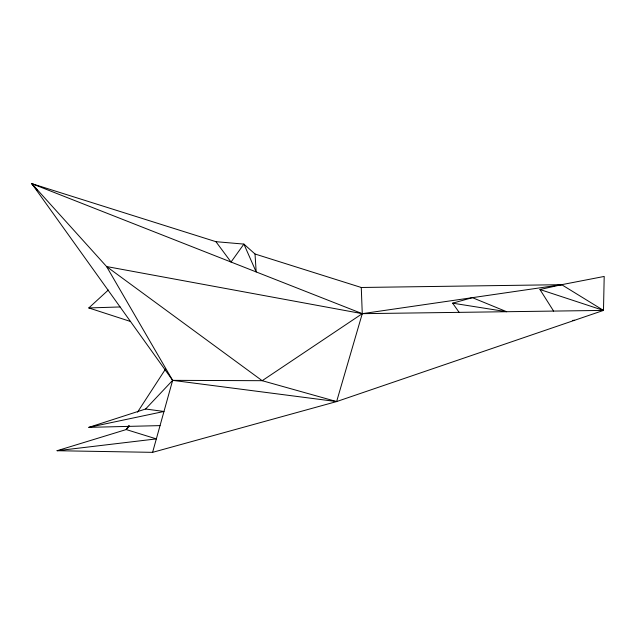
<?xml version="1.0" encoding="UTF-8"?>
<svg xmlns="http://www.w3.org/2000/svg" width="636" height="636" viewBox="0 0 636 636"><rect width="100%" height="100%" fill="white"/><g stroke="black" fill="none" stroke-linecap="round" stroke-linejoin="round"><path stroke-width="0.95" d="M152.6 452.347L172.642 380.352L106.578 266.54L31.8 183.653L215.922 241.68L243.898 244.097L255.02 254.003L361.272 287.488L561.66 284.682L604.2 276.445L603.485 310.408L336.627 401.57L152.6 452.347L57.065 450.717L126.214 429.562L129.553 426.017M336.627 401.57L262.191 380.694L106.578 266.54L362.266 313.667L561.66 284.682L603.485 310.408L362.266 313.667L31.8 183.653L172.642 380.352L336.627 401.57L362.266 313.667L361.272 287.488M128.901 425.42L126.214 429.562L156.345 438.896L57.065 450.717M137.519 412.16L165.511 369.079M160.041 425.611L88.849 427.352L145.604 409.004L172.642 380.352L262.191 380.694L362.266 313.667M130.475 321.466L88.802 307.951L108.311 290.04M452.633 303.173L472.373 297.656L506.654 311.712L452.633 303.173L459.128 312.356M553.59 311.076L539.948 289.515L561.66 284.682L558.734 285.214M88.849 427.352L163.977 411.476L145.604 409.004M601.537 310.535L603.485 310.408L539.948 289.515M572.654 320.401L574.658 320.274M88.802 307.951L120.085 306.95M33.565 184.543L31.8 183.653L37.46 190.498M215.922 241.68L231.043 262.04L243.898 244.097L256.181 271.93L255.02 254.003"/></g></svg>
